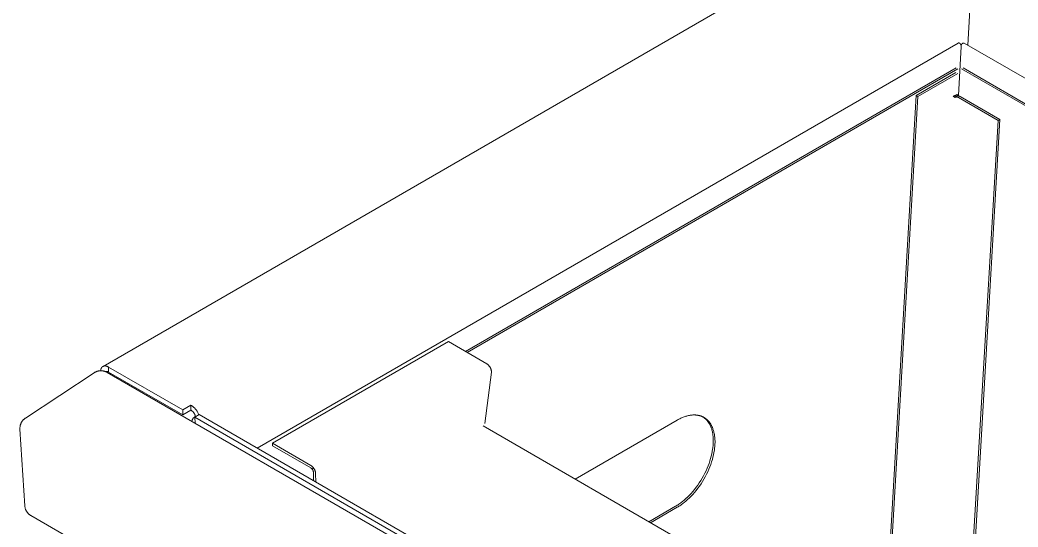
# Model space of a CAD drawing. Header units: millimetres. Extents: x -92 to 3826, y 8 to 2374.
# Drawn here: x 3226.8 to 3554.2, y 1780.1 to 1946.2 of the extents above; entities that cross this region are included whole.
import ezdxf

# ---------------------------------------------------------------- set-up
doc = ezdxf.new("R2010")
doc.units = ezdxf.units.MM
doc.layers.add('ZANO_R', color=7, linetype='Continuous', lineweight=0)

msp = doc.modelspace()

# ---------------------------------------------------------------- linework, layer by layer
at = {"layer": 'ZANO_R'}
for p, q in [((3254.09, 1832.72), (3537.35, 1996.26)), ((3537.78, 1937.94), (3539.18, 1961.96)), ((3304.68, 1805.94), (3534.59, 1938.68)), ((3534.61, 1938.69), (3534.59, 1938.68)), ((3534.62, 1938.7), (3534.61, 1938.69)), ((3534.63, 1938.7), (3534.62, 1938.7)), ((3534.65, 1938.71), (3534.63, 1938.7)), ((3534.66, 1938.71), (3534.65, 1938.71)), ((3534.68, 1938.71), (3534.66, 1938.71)), ((3534.69, 1938.72), (3534.68, 1938.71)), ((3534.7, 1938.72), (3534.69, 1938.72)), ((3534.72, 1938.72), (3534.7, 1938.72)), ((3534.73, 1938.73), (3534.72, 1938.72)), ((3534.75, 1938.73), (3534.73, 1938.73)), ((3534.76, 1938.73), (3534.75, 1938.73)), ((3534.78, 1938.73), (3534.76, 1938.73)), ((3534.79, 1938.73), (3534.78, 1938.73)), ((3534.8, 1938.73), (3534.79, 1938.73)), ((3534.82, 1938.73), (3534.8, 1938.73)), ((3534.83, 1938.72), (3534.82, 1938.73)), ((3534.85, 1938.72), (3534.83, 1938.72)), ((3534.86, 1938.72), (3534.85, 1938.72)), ((3534.88, 1938.72), (3534.86, 1938.72)), ((3534.89, 1938.71), (3534.88, 1938.72)), ((3534.9, 1938.71), (3534.89, 1938.71)), ((3534.92, 1938.7), (3534.9, 1938.71)), ((3534.93, 1938.7), (3534.92, 1938.7)), ((3534.94, 1938.69), (3534.93, 1938.7)), ((3534.96, 1938.69), (3534.94, 1938.69)), ((3534.97, 1938.68), (3534.96, 1938.69)), ((3534.98, 1938.68), (3534.97, 1938.68)), ((3535, 1938.67), (3534.98, 1938.68)), ((3535.04, 1938.64), (3535, 1938.67)), ((3535.07, 1938.62), (3535.04, 1938.64)), ((3535.11, 1938.59), (3535.07, 1938.62)), ((3535.15, 1938.56), (3535.11, 1938.59)), ((3535.18, 1938.53), (3535.15, 1938.56)), ((3535.21, 1938.5), (3535.18, 1938.53)), ((3535.25, 1938.47), (3535.21, 1938.5)), ((3535.28, 1938.43), (3535.25, 1938.47)), ((3535.31, 1938.4), (3535.28, 1938.43)), ((3535.34, 1938.36), (3535.31, 1938.4)), ((3535.36, 1938.32), (3535.34, 1938.36)), ((3535.39, 1938.29), (3535.36, 1938.32)), ((3535.41, 1938.25), (3535.39, 1938.29)), ((3535.44, 1938.21), (3535.41, 1938.25)), ((3535.46, 1938.17), (3535.44, 1938.21)), ((3535.48, 1938.13), (3535.46, 1938.17)), ((3535.63, 1938.15), (3535.65, 1938.18)), ((3535.65, 1938.18), (3535.66, 1938.2)), ((3535.66, 1938.2), (3535.68, 1938.23)), ((3535.68, 1938.23), (3535.69, 1938.26)), ((3535.69, 1938.26), (3535.71, 1938.28)), ((3535.71, 1938.28), (3535.73, 1938.31)), ((3535.73, 1938.31), (3535.75, 1938.33)), ((3535.75, 1938.33), (3535.76, 1938.35)), ((3535.76, 1938.35), (3535.78, 1938.38)), ((3535.78, 1938.38), (3535.81, 1938.4)), ((3535.81, 1938.4), (3535.83, 1938.42)), ((3535.83, 1938.42), (3535.85, 1938.44)), ((3535.85, 1938.44), (3535.87, 1938.46)), ((3535.87, 1938.46), (3535.9, 1938.48)), ((3535.9, 1938.48), (3535.92, 1938.5)), ((3535.92, 1938.5), (3535.95, 1938.52)), ((3535.95, 1938.52), (3535.97, 1938.53)), ((3535.97, 1938.53), (3536, 1938.55)), ((3536, 1938.55), (3536.03, 1938.56)), ((3536.03, 1938.56), (3536.05, 1938.58)), ((3536.05, 1938.58), (3536.08, 1938.59)), ((3536.08, 1938.59), (3536.11, 1938.6)), ((3536.11, 1938.6), (3536.14, 1938.61)), ((3536.14, 1938.61), (3536.17, 1938.62)), ((3536.17, 1938.62), (3536.2, 1938.63)), ((3536.2, 1938.63), (3536.23, 1938.64)), ((3536.23, 1938.64), (3536.26, 1938.64)), ((3536.26, 1938.64), (3536.29, 1938.65)), ((3536.29, 1938.65), (3536.32, 1938.66)), ((3536.32, 1938.66), (3536.35, 1938.66)), ((3536.35, 1938.66), (3536.38, 1938.66)), ((3536.38, 1938.66), (3536.41, 1938.66)), ((3536.41, 1938.66), (3536.44, 1938.66)), ((3536.44, 1938.66), (3536.47, 1938.66)), ((3536.47, 1938.66), (3536.5, 1938.66)), ((3536.5, 1938.66), (3536.53, 1938.66)), ((3536.53, 1938.66), (3728.88, 1827.6)), ((3535.61, 1937.6), (3534.67, 1921.54)), ((3535.5, 1938.09), (3535.48, 1938.13)), ((3535.52, 1938.04), (3535.5, 1938.09)), ((3535.53, 1938), (3535.52, 1938.04)), ((3535.55, 1937.96), (3535.53, 1938)), ((3535.56, 1937.91), (3535.55, 1937.96)), ((3535.56, 1937.91), (3535.57, 1937.94)), ((3535.57, 1937.87), (3535.56, 1937.91)), ((3535.57, 1937.94), (3535.58, 1937.97)), ((3535.58, 1937.82), (3535.57, 1937.87)), ((3535.58, 1938), (3535.59, 1938.03)), ((3535.58, 1937.97), (3535.58, 1938)), ((3535.59, 1937.78), (3535.58, 1937.82)), ((3535.59, 1938.03), (3535.6, 1938.06)), ((3535.6, 1937.73), (3535.59, 1937.78)), ((3535.6, 1938.06), (3535.61, 1938.09)), ((3535.61, 1937.69), (3535.6, 1937.73)), ((3535.61, 1938.09), (3535.62, 1938.12)), ((3535.61, 1937.64), (3535.61, 1937.69)), ((3535.61, 1937.6), (3535.61, 1937.64)), ((3535.62, 1938.12), (3535.63, 1938.15)), ((3533.96, 1930.56), (3372.95, 1837.6)), ((3373.51, 1837.27), (3534.52, 1930.23)), ((3533.87, 1929.07), (3520.83, 1921.54)), ((3534.44, 1928.74), (3521.4, 1921.21)), ((3535.69, 1930.23), (3721.16, 1823.14)), ((3721.69, 1823.45), (3536.25, 1930.51)), ((3534.11, 1921.87), (3532.98, 1921.31)), ((3534.11, 1921.87), (3534.67, 1921.54)), ((3520.83, 1921.54), (3510.46, 1744.37)), ((3521.4, 1921.21), (3511.07, 1744.72)), ((3520.83, 1921.54), (3521.4, 1921.21)), ((3532.98, 1921.31), (3532.97, 1921.22)), ((3532.97, 1921.22), (3533.05, 1921.25)), ((3533.54, 1920.89), (3532.97, 1921.22)), ((3532.98, 1921.31), (3533.54, 1920.98)), ((3533.05, 1921.25), (3533.13, 1921.28)), ((3533.13, 1921.28), (3533.21, 1921.31)), ((3533.21, 1921.31), (3533.29, 1921.34)), ((3533.29, 1921.34), (3533.38, 1921.36)), ((3533.38, 1921.36), (3533.46, 1921.38)), ((3533.46, 1921.38), (3533.54, 1921.39)), ((3534.67, 1921.54), (3533.54, 1920.98)), ((3533.54, 1921.39), (3533.63, 1921.41)), ((3533.54, 1920.98), (3533.54, 1920.89)), ((3533.58, 1920.91), (3533.54, 1920.89)), ((3533.62, 1920.93), (3533.58, 1920.91)), ((3533.67, 1920.94), (3533.62, 1920.93)), ((3533.63, 1921.41), (3533.71, 1921.42)), ((3533.71, 1920.95), (3533.67, 1920.94)), ((3533.71, 1921.42), (3533.8, 1921.43)), ((3533.75, 1920.96), (3533.71, 1920.95)), ((3533.8, 1920.97), (3533.75, 1920.96)), ((3533.8, 1921.43), (3533.88, 1921.43)), ((3533.84, 1920.98), (3533.8, 1920.97)), ((3533.88, 1920.99), (3533.84, 1920.98)), ((3533.88, 1921.43), (3533.97, 1921.43)), ((3533.93, 1920.99), (3533.88, 1920.99)), ((3533.97, 1921), (3533.93, 1920.99)), ((3533.97, 1921.43), (3534.05, 1921.43)), ((3534.02, 1921), (3533.97, 1921)), ((3534.06, 1921), (3534.02, 1921)), ((3534.05, 1921.43), (3534.14, 1921.43)), ((3534.11, 1921), (3534.06, 1921)), ((3534.15, 1920.99), (3534.11, 1921)), ((3534.14, 1921.43), (3534.22, 1921.42)), ((3534.2, 1920.99), (3534.15, 1920.99)), ((3534.24, 1920.98), (3534.2, 1920.99)), ((3534.22, 1921.42), (3534.31, 1921.41)), ((3534.29, 1920.98), (3534.24, 1920.98)), ((3534.33, 1920.97), (3534.29, 1920.98)), ((3534.31, 1921.41), (3534.39, 1921.4)), ((3534.37, 1920.96), (3534.33, 1920.97)), ((3534.42, 1920.95), (3534.37, 1920.96)), ((3534.39, 1921.4), (3534.47, 1921.39)), ((3534.46, 1920.93), (3534.42, 1920.95)), ((3534.5, 1920.92), (3534.46, 1920.93)), ((3534.47, 1921.39), (3534.55, 1921.37)), ((3534.55, 1920.9), (3534.5, 1920.92)), ((3534.55, 1921.37), (3534.63, 1921.36)), ((3534.59, 1920.89), (3534.55, 1920.9)), ((3534.63, 1920.87), (3534.59, 1920.89)), ((3534.63, 1921.36), (3534.71, 1921.34)), ((3534.67, 1920.85), (3534.63, 1920.87)), ((3547.68, 1913.34), (3534.67, 1920.85)), ((3534.71, 1921.34), (3534.79, 1921.32)), ((3534.79, 1921.32), (3534.86, 1921.29)), ((3534.86, 1921.29), (3534.94, 1921.26)), ((3534.94, 1921.26), (3535.01, 1921.23)), ((3535.01, 1921.23), (3535.09, 1921.2)), ((3535.09, 1921.2), (3535.16, 1921.17)), ((3535.16, 1921.17), (3535.23, 1921.13)), ((3548.24, 1913.62), (3535.23, 1921.13)), ((3536.15, 1716.33), (3547.68, 1913.34)), ((3536.72, 1716.66), (3548.24, 1913.62)), ((3548.24, 1913.62), (3547.68, 1913.34)), ((3367.38, 1840.81), (3309.66, 1807.5)), ((3379.97, 1833.54), (3367.38, 1840.81)), ((3380.07, 1833.48), (3379.97, 1833.54)), ((3380.17, 1833.41), (3380.07, 1833.48)), ((3380.26, 1833.33), (3380.17, 1833.41)), ((3228.64, 1815.77), (3251.21, 1830.62)), ((3251.21, 1830.62), (3251.33, 1830.7)), ((3251.33, 1830.7), (3251.45, 1830.77)), ((3251.45, 1830.77), (3251.57, 1830.83)), ((3251.57, 1830.83), (3251.7, 1830.9)), ((3251.7, 1830.9), (3251.82, 1830.95)), ((3251.82, 1830.95), (3251.95, 1831.01)), ((3251.95, 1831.01), (3252.08, 1831.05)), ((3252.08, 1831.05), (3252.21, 1831.1)), ((3252.21, 1831.1), (3252.34, 1831.14)), ((3252.34, 1831.14), (3252.48, 1831.17)), ((3252.48, 1831.17), (3252.61, 1831.2)), ((3252.61, 1831.2), (3252.75, 1831.23)), ((3252.75, 1831.23), (3252.88, 1831.25)), ((3252.88, 1831.25), (3253.02, 1831.26)), ((3253.02, 1831.26), (3253.16, 1831.27)), ((3253.16, 1831.27), (3253.3, 1831.28)), ((3253.3, 1831.28), (3253.43, 1831.28)), ((3253.32, 1831.41), (3253.31, 1831.34)), ((3253.31, 1831.34), (3253.31, 1831.28)), ((3253.33, 1831.47), (3253.32, 1831.41)), ((3253.34, 1831.53), (3253.33, 1831.47)), ((3253.35, 1831.59), (3253.34, 1831.53)), ((3253.36, 1831.66), (3253.35, 1831.59)), ((3253.37, 1831.72), (3253.36, 1831.66)), ((3253.39, 1831.78), (3253.37, 1831.72)), ((3253.41, 1831.83), (3253.39, 1831.78)), ((3253.42, 1831.89), (3253.41, 1831.83)), ((3253.44, 1831.94), (3253.42, 1831.89)), ((3253.43, 1831.28), (3253.57, 1831.28)), ((3253.46, 1832), (3253.44, 1831.94)), ((3253.49, 1832.05), (3253.46, 1832)), ((3253.51, 1832.1), (3253.49, 1832.05)), ((3253.54, 1832.15), (3253.51, 1832.1)), ((3253.55, 1832.18), (3253.54, 1832.15)), ((3253.56, 1832.2), (3253.55, 1832.18)), ((3253.59, 1832.25), (3253.56, 1832.2)), ((3253.57, 1831.28), (3253.71, 1831.27)), ((3253.62, 1832.29), (3253.59, 1832.25)), ((3253.64, 1832.33), (3253.62, 1832.29)), ((3253.67, 1832.37), (3253.64, 1832.33)), ((3253.69, 1832.39), (3253.67, 1832.37)), ((3253.71, 1832.41), (3253.69, 1832.39)), ((3253.72, 1832.43), (3253.71, 1832.41)), ((3253.71, 1831.27), (3253.85, 1831.26)), ((3253.74, 1832.45), (3253.72, 1832.43)), ((3253.75, 1832.46), (3253.74, 1832.45)), ((3253.77, 1832.48), (3253.75, 1832.46)), ((3253.79, 1832.5), (3253.77, 1832.48)), ((3253.81, 1832.52), (3253.79, 1832.5)), ((3253.82, 1832.53), (3253.81, 1832.52)), ((3253.84, 1832.55), (3253.82, 1832.53)), ((3253.86, 1832.57), (3253.84, 1832.55)), ((3253.85, 1831.26), (3253.99, 1831.24)), ((3253.88, 1832.58), (3253.86, 1832.57)), ((3253.9, 1832.6), (3253.88, 1832.58)), ((3253.92, 1832.61), (3253.9, 1832.6)), ((3253.94, 1832.63), (3253.92, 1832.61)), ((3253.96, 1832.64), (3253.94, 1832.63)), ((3253.98, 1832.66), (3253.96, 1832.64)), ((3254, 1832.67), (3253.98, 1832.66)), ((3253.99, 1831.24), (3254.12, 1831.22)), ((3254.02, 1832.68), (3254, 1832.67)), ((3254.04, 1832.7), (3254.02, 1832.68)), ((3254.07, 1832.71), (3254.04, 1832.7)), ((3254.09, 1832.72), (3254.07, 1832.71)), ((3254.11, 1832.73), (3254.09, 1832.72)), ((3254.13, 1832.74), (3254.11, 1832.73)), ((3254.12, 1831.22), (3254.26, 1831.19)), ((3254.16, 1832.75), (3254.13, 1832.74)), ((3254.18, 1832.76), (3254.16, 1832.75)), ((3254.2, 1832.77), (3254.18, 1832.76)), ((3254.23, 1832.78), (3254.2, 1832.77)), ((3254.25, 1832.79), (3254.23, 1832.78)), ((3254.28, 1832.8), (3254.25, 1832.79)), ((3254.26, 1831.19), (3254.39, 1831.16)), ((3254.3, 1832.8), (3254.28, 1832.8)), ((3254.32, 1832.81), (3254.3, 1832.8)), ((3254.35, 1832.82), (3254.32, 1832.81)), ((3254.37, 1832.82), (3254.35, 1832.82)), ((3254.4, 1832.83), (3254.37, 1832.82)), ((3254.39, 1831.16), (3254.53, 1831.13)), ((3254.42, 1832.84), (3254.4, 1832.83)), ((3254.45, 1832.84), (3254.42, 1832.84)), ((3254.47, 1832.84), (3254.45, 1832.84)), ((3254.5, 1832.85), (3254.47, 1832.84)), ((3254.52, 1832.85), (3254.5, 1832.85)), ((3254.55, 1832.85), (3254.52, 1832.85)), ((3254.53, 1831.13), (3254.66, 1831.08)), ((3254.58, 1832.86), (3254.55, 1832.85)), ((3254.61, 1832.86), (3254.58, 1832.86)), ((3254.63, 1832.86), (3254.61, 1832.86)), ((3254.66, 1832.86), (3254.63, 1832.86)), ((3254.69, 1832.86), (3254.66, 1832.86)), ((3254.66, 1831.08), (3254.79, 1831.04)), ((3254.74, 1832.86), (3254.69, 1832.86)), ((3254.8, 1832.86), (3254.74, 1832.86)), ((3254.79, 1831.04), (3254.92, 1830.99)), ((3254.85, 1832.85), (3254.8, 1832.86)), ((3254.91, 1832.85), (3254.85, 1832.85)), ((3254.96, 1832.84), (3254.91, 1832.85)), ((3254.92, 1830.99), (3255.04, 1830.94)), ((3255.02, 1832.83), (3254.96, 1832.84)), ((3255.08, 1832.82), (3255.02, 1832.83)), ((3255.02, 1830.95), (3255.04, 1830.96)), ((3255.04, 1830.96), (3255.07, 1830.97)), ((3255.04, 1830.94), (3255.17, 1830.88)), ((3255.07, 1830.97), (3255.1, 1830.98)), ((3255.14, 1832.8), (3255.08, 1832.82)), ((3255.1, 1830.98), (3255.12, 1830.99)), ((3255.12, 1830.99), (3255.15, 1831)), ((3255.2, 1832.79), (3255.14, 1832.8)), ((3255.15, 1831), (3255.18, 1831.01)), ((3255.17, 1830.88), (3255.29, 1830.81)), ((3255.18, 1831.01), (3255.2, 1831.01)), ((3255.26, 1832.77), (3255.2, 1832.79)), ((3255.2, 1831.01), (3255.23, 1831.02)), ((3255.23, 1831.02), (3255.26, 1831.02)), ((3255.32, 1832.75), (3255.26, 1832.77)), ((3255.26, 1831.02), (3255.29, 1831.03)), ((3255.29, 1831.03), (3255.32, 1831.03)), ((3255.29, 1830.81), (3255.41, 1830.75)), ((3255.38, 1832.73), (3255.32, 1832.75)), ((3255.32, 1831.03), (3255.34, 1831.03)), ((3255.34, 1831.03), (3255.37, 1831.03)), ((3255.37, 1831.03), (3255.4, 1831.03)), ((3255.43, 1832.71), (3255.38, 1832.73)), ((3255.4, 1831.03), (3255.43, 1831.03)), ((3255.41, 1830.75), (3521.29, 1677.25)), ((3255.49, 1832.69), (3255.43, 1832.71)), ((3255.43, 1831.03), (3255.46, 1831.03)), ((3255.46, 1831.03), (3255.49, 1831.02)), ((3255.55, 1832.66), (3255.49, 1832.69)), ((3255.49, 1831.02), (3255.51, 1831.02)), ((3255.51, 1831.02), (3255.54, 1831.02)), ((3255.54, 1831.02), (3255.57, 1831.01)), ((3255.61, 1832.63), (3255.55, 1832.66)), ((3255.57, 1831.01), (3255.6, 1831)), ((3255.6, 1831), (3255.62, 1830.99)), ((3255.67, 1832.6), (3255.61, 1832.63)), ((3255.62, 1830.99), (3255.65, 1830.98)), ((3255.65, 1830.98), (3255.68, 1830.97)), ((3255.73, 1832.57), (3255.67, 1832.6)), ((3255.68, 1830.97), (3255.7, 1830.96)), ((3255.7, 1830.96), (3255.73, 1830.95)), ((3255.78, 1832.54), (3255.73, 1832.57)), ((3255.73, 1830.95), (3255.75, 1830.94)), ((3255.75, 1830.94), (3255.78, 1830.93)), ((3255.84, 1832.51), (3255.78, 1832.54)), ((3255.78, 1830.93), (3255.8, 1830.91)), ((3255.8, 1830.91), (3255.83, 1830.9)), ((3255.83, 1830.9), (3255.85, 1830.88)), ((3255.9, 1832.48), (3255.84, 1832.51)), ((3255.85, 1830.88), (3255.87, 1830.86)), ((3255.87, 1830.86), (3255.9, 1830.85)), ((3255.9, 1830.85), (3255.9, 1832.48)), ((3280.22, 1818.44), (3255.9, 1832.48)), ((3280.22, 1816.8), (3255.9, 1830.85)), ((3379.3, 1814.01), (3381.51, 1830.84)), ((3380.35, 1833.25), (3380.26, 1833.33)), ((3380.44, 1833.17), (3380.35, 1833.25)), ((3380.52, 1833.09), (3380.44, 1833.17)), ((3380.61, 1833), (3380.52, 1833.09)), ((3380.69, 1832.91), (3380.61, 1833)), ((3380.76, 1832.82), (3380.69, 1832.91)), ((3380.84, 1832.73), (3380.76, 1832.82)), ((3380.91, 1832.63), (3380.84, 1832.73)), ((3380.97, 1832.53), (3380.91, 1832.63)), ((3381.04, 1832.43), (3380.97, 1832.53)), ((3381.09, 1832.32), (3381.04, 1832.43)), ((3381.15, 1832.22), (3381.09, 1832.32)), ((3381.2, 1832.11), (3381.15, 1832.22)), ((3381.25, 1832), (3381.2, 1832.11)), ((3381.29, 1831.89), (3381.25, 1832)), ((3381.34, 1831.78), (3381.29, 1831.89)), ((3381.37, 1831.66), (3381.34, 1831.78)), ((3381.4, 1831.55), (3381.37, 1831.66)), ((3381.43, 1831.43), (3381.4, 1831.55)), ((3381.46, 1831.32), (3381.43, 1831.43)), ((3381.48, 1831.2), (3381.46, 1831.32)), ((3381.49, 1831.08), (3381.48, 1831.2)), ((3381.51, 1830.96), (3381.49, 1831.08)), ((3381.51, 1830.84), (3381.51, 1830.96)), ((3282.91, 1819.99), (3280.22, 1818.44)), ((3280.22, 1816.8), (3280.22, 1818.44)), ((3282.91, 1818.35), (3280.22, 1816.8)), ((3283.08, 1819.88), (3282.91, 1819.99)), ((3282.91, 1818.35), (3282.91, 1819.99)), ((3282.91, 1818.35), (3282.99, 1818.31)), ((3282.99, 1818.31), (3283.08, 1818.25)), ((3283.25, 1819.77), (3283.08, 1819.88)), ((3283.08, 1818.25), (3283.16, 1818.2)), ((3283.16, 1818.2), (3283.24, 1818.14)), ((3283.24, 1818.14), (3283.32, 1818.08)), ((3283.42, 1819.65), (3283.25, 1819.77)), ((3283.32, 1818.08), (3283.39, 1818.02)), ((3283.39, 1818.02), (3283.47, 1817.96)), ((3283.58, 1819.52), (3283.42, 1819.65)), ((3283.47, 1817.96), (3283.54, 1817.89)), ((3283.54, 1817.89), (3283.61, 1817.82)), ((3283.74, 1819.39), (3283.58, 1819.52)), ((3283.61, 1817.82), (3283.67, 1817.75)), ((3283.67, 1817.75), (3283.74, 1817.67)), ((3283.89, 1819.25), (3283.74, 1819.39)), ((3283.74, 1817.67), (3283.8, 1817.6)), ((3283.8, 1817.6), (3283.86, 1817.52)), ((3283.86, 1817.52), (3283.91, 1817.44)), ((3284.04, 1819.11), (3283.89, 1819.25)), ((3283.91, 1817.44), (3283.97, 1817.36)), ((3283.97, 1817.36), (3284.02, 1817.27)), ((3284.02, 1817.27), (3284.07, 1817.19)), ((3284.19, 1818.97), (3284.04, 1819.11)), ((3284.07, 1817.19), (3284.11, 1817.1)), ((3284.11, 1817.1), (3284.15, 1817.01)), ((3284.32, 1818.81), (3284.19, 1818.97)), ((3284.46, 1818.66), (3284.32, 1818.81)), ((3284.59, 1818.5), (3284.46, 1818.66)), ((3284.71, 1818.33), (3284.59, 1818.5)), ((3284.83, 1818.16), (3284.71, 1818.33)), ((3284.94, 1817.99), (3284.83, 1818.16)), ((3285.04, 1817.82), (3284.94, 1817.99)), ((3285.14, 1817.64), (3285.04, 1817.82)), ((3285.23, 1817.45), (3285.14, 1817.64)), ((3285.32, 1817.27), (3285.23, 1817.45)), ((3285.4, 1817.08), (3285.32, 1817.27)), ((3285.47, 1816.89), (3285.4, 1817.08)), ((3227.03, 1813.65), (3227.08, 1813.78)), ((3227.08, 1813.78), (3227.12, 1813.91)), ((3227.12, 1813.91), (3227.18, 1814.03)), ((3227.18, 1814.03), (3227.23, 1814.15)), ((3227.23, 1814.15), (3227.29, 1814.28)), ((3227.29, 1814.28), (3227.36, 1814.39)), ((3227.36, 1814.39), (3227.43, 1814.51)), ((3227.43, 1814.51), (3227.5, 1814.63)), ((3227.5, 1814.63), (3227.58, 1814.74)), ((3227.58, 1814.74), (3227.66, 1814.85)), ((3227.66, 1814.85), (3227.74, 1814.95)), ((3227.74, 1814.95), (3227.83, 1815.06)), ((3227.83, 1815.06), (3227.92, 1815.16)), ((3227.92, 1815.16), (3228.01, 1815.26)), ((3228.01, 1815.26), (3228.11, 1815.35)), ((3228.11, 1815.35), (3228.21, 1815.44)), ((3228.21, 1815.44), (3228.31, 1815.53)), ((3228.31, 1815.53), (3228.42, 1815.61)), ((3228.42, 1815.61), (3228.53, 1815.69)), ((3228.53, 1815.69), (3228.64, 1815.77)), ((3283.25, 1814.68), (3283.26, 1814.74)), ((3283.26, 1814.74), (3283.27, 1814.81)), ((3283.27, 1814.81), (3283.28, 1814.87)), ((3283.28, 1814.87), (3283.29, 1814.93)), ((3283.29, 1814.93), (3283.31, 1815)), ((3283.31, 1815), (3283.32, 1815.06)), ((3283.32, 1815.06), (3283.34, 1815.12)), ((3283.34, 1815.12), (3283.36, 1815.19)), ((3283.36, 1815.19), (3283.39, 1815.25)), ((3283.39, 1815.25), (3283.41, 1815.31)), ((3283.41, 1815.31), (3283.44, 1815.37)), ((3283.44, 1815.37), (3283.47, 1815.42)), ((3283.47, 1815.42), (3283.5, 1815.48)), ((3283.5, 1815.48), (3283.54, 1815.54)), ((3283.54, 1815.54), (3283.57, 1815.59)), ((3283.57, 1815.59), (3283.61, 1815.65)), ((3283.61, 1815.65), (3283.65, 1815.7)), ((3283.65, 1815.7), (3283.69, 1815.75)), ((3283.69, 1815.75), (3283.74, 1815.8)), ((3283.74, 1815.8), (3283.78, 1815.85)), ((3283.78, 1815.85), (3283.83, 1815.89)), ((3283.83, 1815.89), (3283.88, 1815.94)), ((3283.88, 1815.94), (3283.93, 1815.98)), ((3283.93, 1815.98), (3283.98, 1816.02)), ((3283.98, 1816.02), (3284.03, 1816.06)), ((3284.03, 1816.06), (3284.08, 1816.1)), ((3284.08, 1816.1), (3284.14, 1816.13)), ((3284.14, 1816.13), (3284.19, 1816.17)), ((3284.15, 1817.01), (3284.19, 1816.92)), ((3284.18, 1816.04), (3285.59, 1816.96)), ((3284.3, 1814.07), (3284.18, 1816.04)), ((3493.77, 1695.03), (3284.18, 1816.04)), ((3284.19, 1816.92), (3284.22, 1816.83)), ((3284.19, 1816.17), (3284.25, 1816.2)), ((3284.22, 1816.83), (3284.26, 1816.74)), ((3284.25, 1816.2), (3284.31, 1816.23)), ((3284.26, 1816.74), (3284.29, 1816.64)), ((3284.29, 1816.64), (3284.31, 1816.55)), ((3284.31, 1816.55), (3284.33, 1816.45)), ((3284.31, 1816.23), (3284.37, 1816.26)), ((3284.33, 1816.45), (3284.35, 1816.35)), ((3284.35, 1816.35), (3284.37, 1816.26)), ((3284.45, 1816.21), (3284.37, 1816.26)), ((3285.59, 1816.96), (3495.18, 1695.96)), ((3442.46, 1815.1), (3408.96, 1795.77)), ((3442.73, 1815.26), (3442.46, 1815.1)), ((3443.01, 1815.41), (3442.73, 1815.26)), ((3443.29, 1815.55), (3443.01, 1815.41)), ((3443.57, 1815.69), (3443.29, 1815.55)), ((3443.85, 1815.82), (3443.57, 1815.69)), ((3444.13, 1815.94), (3443.85, 1815.82)), ((3444.42, 1816.06), (3444.13, 1815.94)), ((3444.71, 1816.17), (3444.42, 1816.06)), ((3445, 1816.27), (3444.71, 1816.17)), ((3445.28, 1816.36), (3445, 1816.27)), ((3445.57, 1816.44), (3445.28, 1816.36)), ((3445.86, 1816.52), (3445.57, 1816.44)), ((3446.15, 1816.59), (3445.86, 1816.52)), ((3446.44, 1816.64), (3446.15, 1816.59)), ((3446.72, 1816.69), (3446.44, 1816.64)), ((3447.01, 1816.73), (3446.72, 1816.69)), ((3447.3, 1816.76), (3447.01, 1816.73)), ((3447.58, 1816.78), (3447.3, 1816.76)), ((3447.72, 1816.79), (3447.58, 1816.78)), ((3447.86, 1816.79), (3447.72, 1816.79)), ((3448, 1816.79), (3447.86, 1816.79)), ((3448.14, 1816.79), (3448, 1816.79)), ((3448.28, 1816.79), (3448.14, 1816.79)), ((3448.42, 1816.78), (3448.28, 1816.79)), ((3448.55, 1816.77), (3448.42, 1816.78)), ((3448.69, 1816.76), (3448.55, 1816.77)), ((3448.83, 1816.74), (3448.69, 1816.76)), ((3448.96, 1816.73), (3448.83, 1816.74)), ((3449.09, 1816.71), (3448.96, 1816.73)), ((3449.23, 1816.68), (3449.09, 1816.71)), ((3449.36, 1816.66), (3449.23, 1816.68)), ((3449.49, 1816.63), (3449.36, 1816.66)), ((3449.62, 1816.6), (3449.49, 1816.63)), ((3449.75, 1816.57), (3449.62, 1816.6)), ((3449.88, 1816.53), (3449.75, 1816.57)), ((3450, 1816.5), (3449.88, 1816.53)), ((3450.13, 1816.46), (3450, 1816.5)), ((3450.26, 1816.41), (3450.13, 1816.46)), ((3450.38, 1816.37), (3450.26, 1816.41)), ((3450.5, 1816.32), (3450.38, 1816.37)), ((3450.62, 1816.27), (3450.5, 1816.32)), ((3450.74, 1816.21), (3450.62, 1816.27)), ((3450.86, 1816.16), (3450.74, 1816.21)), ((3450.98, 1816.1), (3450.86, 1816.16)), ((3451.02, 1816.06), (3450.92, 1816.13)), ((3451.09, 1816.04), (3450.98, 1816.1)), ((3451.13, 1815.98), (3451.02, 1816.06)), ((3451.21, 1815.97), (3451.09, 1816.04)), ((3451.23, 1815.91), (3451.13, 1815.98)), ((3451.32, 1815.9), (3451.21, 1815.97)), ((3451.33, 1815.83), (3451.23, 1815.91)), ((3451.43, 1815.84), (3451.32, 1815.9)), ((3451.43, 1815.75), (3451.33, 1815.83)), ((3451.54, 1815.76), (3451.43, 1815.84)), ((3451.52, 1815.67), (3451.43, 1815.75)), ((3451.62, 1815.59), (3451.52, 1815.67)), ((3451.65, 1815.69), (3451.54, 1815.76)), ((3451.71, 1815.5), (3451.62, 1815.59)), ((3451.75, 1815.61), (3451.65, 1815.69)), ((3451.81, 1815.42), (3451.71, 1815.5)), ((3451.86, 1815.53), (3451.75, 1815.61)), ((3451.9, 1815.33), (3451.81, 1815.42)), ((3451.96, 1815.45), (3451.86, 1815.53)), ((3451.99, 1815.23), (3451.9, 1815.33)), ((3452.06, 1815.37), (3451.96, 1815.45)), ((3452.07, 1815.14), (3451.99, 1815.23)), ((3452.16, 1815.28), (3452.06, 1815.37)), ((3452.16, 1815.04), (3452.07, 1815.14)), ((3452.26, 1815.19), (3452.16, 1815.28)), ((3452.24, 1814.95), (3452.16, 1815.04)), ((3452.33, 1814.85), (3452.24, 1814.95)), ((3452.36, 1815.1), (3452.26, 1815.19)), ((3452.41, 1814.74), (3452.33, 1814.85)), ((3452.45, 1815.01), (3452.36, 1815.1)), ((3452.49, 1814.64), (3452.41, 1814.74)), ((3452.54, 1814.91), (3452.45, 1815.01)), ((3452.56, 1814.53), (3452.49, 1814.64)), ((3452.64, 1814.82), (3452.54, 1814.91)), ((3452.64, 1814.43), (3452.56, 1814.53)), ((3452.73, 1814.72), (3452.64, 1814.82)), ((3452.71, 1814.32), (3452.64, 1814.43)), ((3452.79, 1814.21), (3452.71, 1814.32)), ((3452.81, 1814.61), (3452.73, 1814.72)), ((3452.86, 1814.09), (3452.79, 1814.21)), ((3452.9, 1814.51), (3452.81, 1814.61)), ((3452.92, 1813.98), (3452.86, 1814.09)), ((3452.98, 1814.4), (3452.9, 1814.51)), ((3452.99, 1813.86), (3452.92, 1813.98)), ((3453.06, 1814.3), (3452.98, 1814.4)), ((3453.12, 1813.63), (3452.99, 1813.86)), ((3453.15, 1814.19), (3453.06, 1814.3)), ((3453.22, 1814.07), (3453.15, 1814.19)), ((3453.3, 1813.96), (3453.22, 1814.07)), ((3453.37, 1813.84), (3453.3, 1813.96)), ((3453.45, 1813.72), (3453.37, 1813.84)), ((3226.84, 1812.58), (3226.85, 1812.72)), ((3226.84, 1812.45), (3226.84, 1812.58)), ((3226.84, 1812.31), (3226.84, 1812.45)), ((3226.85, 1812.18), (3226.84, 1812.31)), ((3226.85, 1812.72), (3226.86, 1812.86)), ((3228.43, 1787.02), (3226.85, 1812.18)), ((3226.86, 1812.86), (3226.88, 1812.99)), ((3226.88, 1812.99), (3226.9, 1813.12)), ((3226.9, 1813.12), (3226.93, 1813.26)), ((3226.93, 1813.26), (3226.96, 1813.39)), ((3226.96, 1813.39), (3226.99, 1813.52)), ((3226.99, 1813.52), (3227.03, 1813.65)), ((3504.22, 1740.77), (3378.79, 1813.19)), ((3453.24, 1813.38), (3453.12, 1813.63)), ((3453.36, 1813.13), (3453.24, 1813.38)), ((3453.46, 1812.88), (3453.36, 1813.13)), ((3453.52, 1813.6), (3453.45, 1813.72)), ((3453.57, 1812.62), (3453.46, 1812.88)), ((3453.59, 1813.48), (3453.52, 1813.6)), ((3453.66, 1812.35), (3453.57, 1812.62)), ((3453.65, 1813.36), (3453.59, 1813.48)), ((3453.72, 1813.23), (3453.65, 1813.36)), ((3453.75, 1812.08), (3453.66, 1812.35)), ((3453.84, 1812.98), (3453.72, 1813.23)), ((3453.82, 1811.81), (3453.75, 1812.08)), ((3453.9, 1811.53), (3453.82, 1811.81)), ((3453.96, 1812.72), (3453.84, 1812.98)), ((3453.96, 1811.25), (3453.9, 1811.53)), ((3454.07, 1812.45), (3453.96, 1812.72)), ((3454.02, 1810.96), (3453.96, 1811.25)), ((3454.07, 1810.67), (3454.02, 1810.96)), ((3454.17, 1812.18), (3454.07, 1812.45)), ((3454.12, 1810.38), (3454.07, 1810.67)), ((3454.27, 1811.9), (3454.17, 1812.18)), ((3454.35, 1811.62), (3454.27, 1811.9)), ((3454.43, 1811.33), (3454.35, 1811.62)), ((3454.5, 1811.04), (3454.43, 1811.33)), ((3454.57, 1810.74), (3454.5, 1811.04)), ((3454.62, 1810.44), (3454.57, 1810.74)), ((3309.66, 1807.5), (3322.25, 1800.23)), ((3309.66, 1806.68), (3309.66, 1807.5)), ((3454.16, 1810.09), (3454.12, 1810.38)), ((3454.19, 1809.79), (3454.16, 1810.09)), ((3454.22, 1809.49), (3454.19, 1809.79)), ((3454.21, 1806.97), (3454.24, 1807.31)), ((3454.24, 1809.19), (3454.22, 1809.49)), ((3454.25, 1808.89), (3454.24, 1809.19)), ((3454.24, 1807.31), (3454.25, 1807.64)), ((3454.26, 1808.59), (3454.25, 1808.89)), ((3454.25, 1807.64), (3454.26, 1807.97)), ((3454.26, 1808.29), (3454.26, 1808.59)), ((3454.26, 1807.97), (3454.26, 1808.29)), ((3454.67, 1810.14), (3454.62, 1810.44)), ((3454.72, 1809.83), (3454.67, 1810.14)), ((3454.75, 1809.52), (3454.72, 1809.83)), ((3454.78, 1809.22), (3454.75, 1809.52)), ((3454.8, 1808.9), (3454.78, 1809.22)), ((3454.82, 1808.59), (3454.8, 1808.9)), ((3454.8, 1806.98), (3454.82, 1807.32)), ((3454.83, 1808.28), (3454.82, 1808.59)), ((3454.82, 1807.32), (3454.83, 1807.64)), ((3454.83, 1807.96), (3454.83, 1808.28)), ((3454.83, 1807.64), (3454.83, 1807.96)), ((3322.25, 1799.41), (3309.66, 1806.68)), ((3453.61, 1803.31), (3453.79, 1804.08)), ((3453.79, 1804.08), (3453.94, 1804.83)), ((3453.94, 1804.83), (3454.06, 1805.57)), ((3454.06, 1805.57), (3454.11, 1805.93)), ((3454.11, 1805.93), (3454.15, 1806.28)), ((3454.15, 1806.28), (3454.19, 1806.63)), ((3454.19, 1806.63), (3454.21, 1806.97)), ((3454.35, 1803.75), (3454.5, 1804.51)), ((3454.5, 1804.51), (3454.62, 1805.24)), ((3454.62, 1805.24), (3454.67, 1805.6)), ((3454.67, 1805.6), (3454.72, 1805.96)), ((3454.72, 1805.96), (3454.75, 1806.3)), ((3454.75, 1806.3), (3454.78, 1806.65)), ((3454.78, 1806.65), (3454.8, 1806.98)), ((3452.58, 1800.12), (3452.88, 1800.93)), ((3452.88, 1800.93), (3453.15, 1801.73)), ((3453.15, 1801.73), (3453.4, 1802.53)), ((3453.4, 1802.53), (3453.61, 1803.31)), ((3453.45, 1800.6), (3453.72, 1801.4)), ((3453.72, 1801.4), (3453.96, 1802.2)), ((3453.96, 1802.2), (3454.17, 1802.98)), ((3454.17, 1802.98), (3454.35, 1803.75)), ((3322.33, 1800.18), (3322.25, 1800.23)), ((3322.25, 1799.41), (3322.29, 1799.39)), ((3322.29, 1799.39), (3322.34, 1799.36)), ((3322.41, 1800.13), (3322.33, 1800.18)), ((3322.34, 1799.36), (3322.38, 1799.33)), ((3322.38, 1799.33), (3322.42, 1799.29)), ((3322.49, 1800.07), (3322.41, 1800.13)), ((3322.42, 1799.29), (3322.46, 1799.26)), ((3322.46, 1799.26), (3322.5, 1799.22)), ((3322.57, 1800.01), (3322.49, 1800.07)), ((3322.5, 1799.22), (3322.54, 1799.19)), ((3322.54, 1799.19), (3322.58, 1799.15)), ((3322.64, 1799.95), (3322.57, 1800.01)), ((3322.58, 1799.15), (3322.61, 1799.11)), ((3322.61, 1799.11), (3322.65, 1799.07)), ((3322.71, 1799.88), (3322.64, 1799.95)), ((3322.65, 1799.07), (3322.68, 1799.03)), ((3322.68, 1799.03), (3322.71, 1798.99)), ((3322.78, 1799.82), (3322.71, 1799.88)), ((3322.71, 1798.99), (3323.1, 1799.45)), ((3322.71, 1798.99), (3322.75, 1798.94)), ((3322.75, 1798.94), (3322.79, 1798.89)), ((3322.85, 1799.75), (3322.78, 1799.82)), ((3322.79, 1798.89), (3322.82, 1798.84)), ((3322.82, 1798.84), (3322.86, 1798.78)), ((3322.92, 1799.68), (3322.85, 1799.75)), ((3322.86, 1798.78), (3322.89, 1798.73)), ((3322.89, 1798.73), (3322.92, 1798.67)), ((3322.98, 1799.6), (3322.92, 1799.68)), ((3322.92, 1798.67), (3322.94, 1798.62)), ((3322.94, 1798.62), (3322.97, 1798.56)), ((3322.97, 1798.56), (3322.99, 1798.5)), ((3323.04, 1799.53), (3322.98, 1799.6)), ((3322.99, 1798.5), (3323.01, 1798.44)), ((3323.01, 1798.44), (3323.03, 1798.38)), ((3323.03, 1798.38), (3323.05, 1798.32)), ((3323.1, 1799.45), (3323.04, 1799.53)), ((3323.05, 1798.32), (3323.07, 1798.26)), ((3323.07, 1798.26), (3323.08, 1798.2)), ((3323.08, 1798.2), (3323.09, 1798.14)), ((3323.09, 1798.14), (3323.1, 1798.08)), ((3323.17, 1799.36), (3323.1, 1799.45)), ((3323.1, 1799.45), (3323.1, 1799.45)), ((3323.1, 1798.08), (3323.11, 1798.02)), ((3323.11, 1798.02), (3323.11, 1797.95)), ((3323.11, 1797.95), (3323.13, 1795.29)), ((3323.24, 1799.27), (3323.17, 1799.36)), ((3323.3, 1799.17), (3323.24, 1799.27)), ((3323.36, 1799.07), (3323.3, 1799.17)), ((3323.42, 1798.97), (3323.36, 1799.07)), ((3323.47, 1798.87), (3323.42, 1798.97)), ((3323.52, 1798.77), (3323.47, 1798.87)), ((3323.56, 1798.66), (3323.52, 1798.77)), ((3323.61, 1798.55), (3323.56, 1798.66)), ((3323.64, 1798.45), (3323.61, 1798.55)), ((3323.68, 1798.34), (3323.64, 1798.45)), ((3323.71, 1798.23), (3323.68, 1798.34)), ((3323.74, 1798.11), (3323.71, 1798.23)), ((3323.76, 1798), (3323.74, 1798.11)), ((3323.78, 1797.89), (3323.76, 1798)), ((3323.8, 1797.77), (3323.78, 1797.89)), ((3323.81, 1797.66), (3323.8, 1797.77)), ((3323.82, 1797.54), (3323.81, 1797.66)), ((3323.84, 1794.88), (3323.82, 1797.54)), ((3451.08, 1796.88), (3451.5, 1797.68)), ((3451.5, 1797.68), (3451.89, 1798.49)), ((3451.89, 1798.49), (3452.25, 1799.3)), ((3452.06, 1797.36), (3452.45, 1798.16)), ((3452.25, 1799.3), (3452.58, 1800.12)), ((3452.45, 1798.16), (3452.81, 1798.98)), ((3452.81, 1798.98), (3453.15, 1799.79)), ((3453.15, 1799.79), (3453.45, 1800.6)), ((3449.18, 1793.81), (3449.69, 1794.55)), ((3449.69, 1794.55), (3450.18, 1795.31)), ((3449.75, 1793.48), (3450.26, 1794.23)), ((3450.18, 1795.31), (3450.64, 1796.09)), ((3450.26, 1794.23), (3450.74, 1794.99)), ((3450.64, 1796.09), (3451.08, 1796.88)), ((3450.74, 1794.99), (3451.21, 1795.76)), ((3451.21, 1795.76), (3451.65, 1796.55)), ((3451.65, 1796.55), (3452.06, 1797.36)), ((3446.44, 1790.49), (3447.01, 1791.09)), ((3447.01, 1791.09), (3447.57, 1791.73)), ((3447.57, 1791.73), (3448.12, 1792.4)), ((3447.58, 1790.77), (3448.14, 1791.4)), ((3448.12, 1792.4), (3448.66, 1793.09)), ((3448.14, 1791.4), (3448.69, 1792.07)), ((3448.66, 1793.09), (3449.18, 1793.81)), ((3448.69, 1792.07), (3449.23, 1792.77)), ((3449.23, 1792.77), (3449.75, 1793.48)), ((3443, 1787.55), (3443.28, 1787.75)), ((3443.28, 1787.75), (3443.57, 1787.96)), ((3443.57, 1787.96), (3443.85, 1788.17)), ((3443.85, 1788.17), (3444.14, 1788.39)), ((3443.85, 1787.42), (3444.13, 1787.63)), ((3444.13, 1787.63), (3444.42, 1787.84)), ((3444.14, 1788.39), (3444.72, 1788.86)), ((3444.42, 1787.84), (3444.71, 1788.07)), ((3444.71, 1788.07), (3445.28, 1788.54)), ((3444.72, 1788.86), (3445.29, 1789.37)), ((3445.28, 1788.54), (3445.86, 1789.04)), ((3445.29, 1789.37), (3445.87, 1789.91)), ((3445.86, 1789.04), (3446.44, 1789.59)), ((3445.87, 1789.91), (3446.44, 1790.49)), ((3446.44, 1789.59), (3447.01, 1790.16)), ((3447.01, 1790.16), (3447.58, 1790.77)), ((3228.44, 1786.89), (3228.43, 1787.02)), ((3228.45, 1786.75), (3228.44, 1786.89)), ((3228.47, 1786.62), (3228.45, 1786.75)), ((3228.5, 1786.49), (3228.47, 1786.62)), ((3228.53, 1786.35), (3228.5, 1786.49)), ((3228.56, 1786.22), (3228.53, 1786.35)), ((3228.6, 1786.09), (3228.56, 1786.22)), ((3228.64, 1785.96), (3228.6, 1786.09)), ((3228.69, 1785.84), (3228.64, 1785.96)), ((3228.74, 1785.71), (3228.69, 1785.84)), ((3228.79, 1785.59), (3228.74, 1785.71)), ((3228.85, 1785.46), (3228.79, 1785.59)), ((3228.92, 1785.34), (3228.85, 1785.46)), ((3228.98, 1785.23), (3228.92, 1785.34)), ((3229.06, 1785.11), (3228.98, 1785.23)), ((3229.13, 1785), (3229.06, 1785.11)), ((3229.21, 1784.89), (3229.13, 1785)), ((3229.29, 1784.78), (3229.21, 1784.89)), ((3229.38, 1784.67), (3229.29, 1784.78)), ((3229.47, 1784.57), (3229.38, 1784.67)), ((3229.56, 1784.47), (3229.47, 1784.57)), ((3229.66, 1784.38), (3229.56, 1784.47)), ((3229.76, 1784.29), (3229.66, 1784.38)), ((3229.86, 1784.2), (3229.76, 1784.29)), ((3433.14, 1781.8), (3441.89, 1786.85)), ((3433.71, 1781.48), (3442.46, 1786.53)), ((3441.89, 1786.85), (3442.16, 1787.02)), ((3442.16, 1787.02), (3442.44, 1787.19)), ((3442.44, 1787.19), (3442.72, 1787.37)), ((3442.46, 1786.53), (3442.73, 1786.69)), ((3442.72, 1787.37), (3443, 1787.55)), ((3442.73, 1786.69), (3443.01, 1786.86)), ((3443.01, 1786.86), (3443.29, 1787.04)), ((3443.29, 1787.04), (3443.57, 1787.23)), ((3443.57, 1787.23), (3443.85, 1787.42)), ((3229.97, 1784.11), (3229.86, 1784.2)), ((3230.08, 1784.03), (3229.97, 1784.11)), ((3230.19, 1783.95), (3230.08, 1784.03)), ((3230.3, 1783.88), (3230.19, 1783.95)), ((3230.42, 1783.81), (3230.3, 1783.88)), ((3496.29, 1630.31), (3230.42, 1783.81))]:
    msp.add_line(p, q, dxfattribs=at)

doc.saveas('drawing.dxf')
